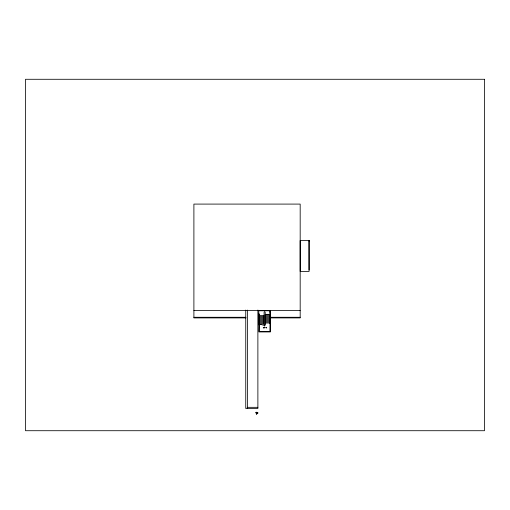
<?xml version="1.0" encoding="UTF-8"?>
<svg xmlns="http://www.w3.org/2000/svg" width="510" height="510" viewBox="0 0 510 510"><rect width="100%" height="100%" fill="white"/><g stroke="black" fill="none" stroke-linecap="round" stroke-linejoin="round"><path stroke-width="0.76" d="M256.485 413.91L256.798 413.814M265.219 324.883L264.652 325.488L264.084 324.883L264.084 312.216L264.652 311.616L265.219 312.216L265.219 324.883C263.976 326.374 261.018 323.372 258.921 324.883L258.774 310.781L270.224 310.781M256.3 412.807L256.881 412.756L256.887 413.572L257.021 413.164L256.485 412.596L256.288 413.514M256.46 413.839L256.696 414.267L256.753 413.706M256.256 413.228L256.192 413.737M256.122 412.431L256.594 412.411L255.944 412.354M263.957 328.051L264.429 327.496M256.543 412.673L256.919 412.552M265.863 327.477L266.673 327.828L266.265 327.758M266.641 327.681L265.837 327.764M256.708 413.686L257.04 413.68M309.073 241.153L309.034 240.592L309.073 269.949M193.896 310.38L300.18 310.38M269.943 311.68L270.357 311.68M269.943 312.643L270.357 312.643M258.774 313.905L259.22 313.905L259.22 331.519L269.943 331.519L270.128 314.001M265.219 314.358L270.051 314.358M258.774 314.53L259.22 314.53M265.219 314.53L270.224 314.53L270.224 310.641M265.219 314.715L269.943 314.715M259.22 315.569L264.084 315.569M265.219 315.754L269.943 315.754M259.22 316.602L264.084 316.602M265.219 316.786L269.943 316.786M193.896 317.284L245.947 317.284M269.988 317.284L300.18 317.284M259.22 317.634L264.084 317.634M265.219 317.826L269.943 317.826M245.947 317.909L193.896 317.909L193.896 204.089L300.18 204.089L300.18 317.909L269.988 317.909M259.22 318.061L258.921 331.933L270.357 331.933L270.357 310.36M259.22 318.673L264.084 318.673M265.219 318.858L269.943 318.858M259.22 319.706L264.084 319.706M265.219 319.891L269.943 319.891M259.22 320.745L264.084 320.745M265.219 320.93L269.943 320.93M259.22 321.778L264.084 321.778M265.219 321.963L269.943 321.963M259.22 322.817L264.084 322.817M265.219 323.002L269.943 323.002M269.943 323.085L270.357 323.085M269.943 323.601L270.357 323.601M259.22 323.85L264.084 323.85M247.069 407.331L257.881 407.331M266.488 327.771L266.526 327.751M257.563 412.813L258.117 412.972M264.473 327.49L264.537 327.904M270.051 310.781L270.051 314.434M257.881 310.042L257.881 408.459L245.75 408.459L245.75 310.067M247.528 310.067L247.528 408.459M264.46 327.05L264.333 327.426L264.46 327.05M256.881 413.164L256.434 413.329L256.881 413.164M257.148 412.571L257.008 413.081L257.461 412.941L257.148 412.571M256.237 412.207L255.956 412.507L256.358 412.762L256.237 412.207M263.657 327.79L263.275 327.751L263.657 327.79M484.5 79.286L25.5 79.286L25.5 430.714L484.5 430.714L484.5 79.286M309.073 240.592L300.167 240.592L300.18 271.454L309.073 271.454L309.073 240.592"/></g></svg>
